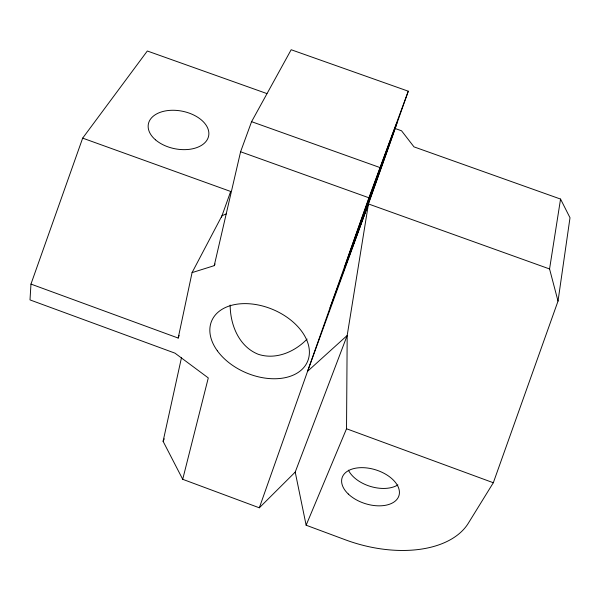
<?xml version="1.0" encoding="UTF-8"?>
<svg xmlns="http://www.w3.org/2000/svg" width="600" height="600" viewBox="0 0 600 600"><rect width="100%" height="100%" fill="white"/><g stroke="black" fill="none" stroke-linecap="round" stroke-linejoin="round"><path stroke-width="0.9" d="M395.408 128.602L401.543 130.785L413.985 146.865L560.55 199.065L570 217.755L558.023 301.11L493.32 482.745L468.315 523.252A104.52 62.137 17.4 0 1 345.278 539.775L306.135 525.217L346.53 428.76L347.183 335.483L368.445 203.947L408.285 91.207L291.173 49.733L251.587 121.672L240.593 151.755L214.23 265.657L192.067 272.618L178.185 338.062L30.968 284.085L82.665 138.135L147.322 51L266.918 93.585M230.16 305.055C230.212 324.66 238.845 346.53 258.202 354.263C275.805 360.127 294.78 351.87 307.087 339.075M30.968 284.085L30 299.903L174.983 353.153L208.29 377.918L182.708 479.303L259.327 507.803L295.215 472.088L347.183 335.483L307.582 371.295L368.445 203.947L549.562 268.957L558.023 301.11M549.562 268.957L560.55 199.065M182.708 479.303L163.095 441.315L181.538 357.382M259.327 507.803L368.918 197.782L408.285 91.207M178.185 338.062L179.13 335.423M221.37 217.455L230.678 191.468L82.665 138.135M330.045 307.748L368.445 203.947M163.095 441.315L164.288 438.803M214.23 265.657L215.077 263.985M192.067 272.618L222.007 215.692L226.29 213.9M251.587 121.672L379.875 167.52M240.593 151.755L368.918 197.782M346.53 428.76L493.32 482.745M295.215 472.088L306.135 525.217M397.89 484.912A29.362 17.76 17.3 0 1 370.68 486.502A29.362 17.76 17.3 0 1 348.405 470.145M348.27 494.002A29.805 17.685 17.5 0 0 397.643 498.42A29.805 17.685 17.5 0 0 365.67 467.827A29.805 17.685 17.5 0 0 348.27 494.002M217.327 350.782A52.057 34.35 22.9 0 0 303.495 367.868A52.057 34.35 22.9 0 0 258 304.935A52.057 34.35 22.9 0 0 217.327 350.782M155.46 139.808A30.72 19.133 11.2 0 0 207.15 139.808A30.72 19.133 11.2 0 0 172.935 110.265A30.72 19.133 11.2 0 0 155.46 139.808M355.403 238.905A75.773 0.547 -70.1 0 0 396.855 123.12A75.773 0.547 -70.1 0 0 361.928 218.07A75.773 0.547 -70.1 0 0 355.403 238.905"/></g></svg>
